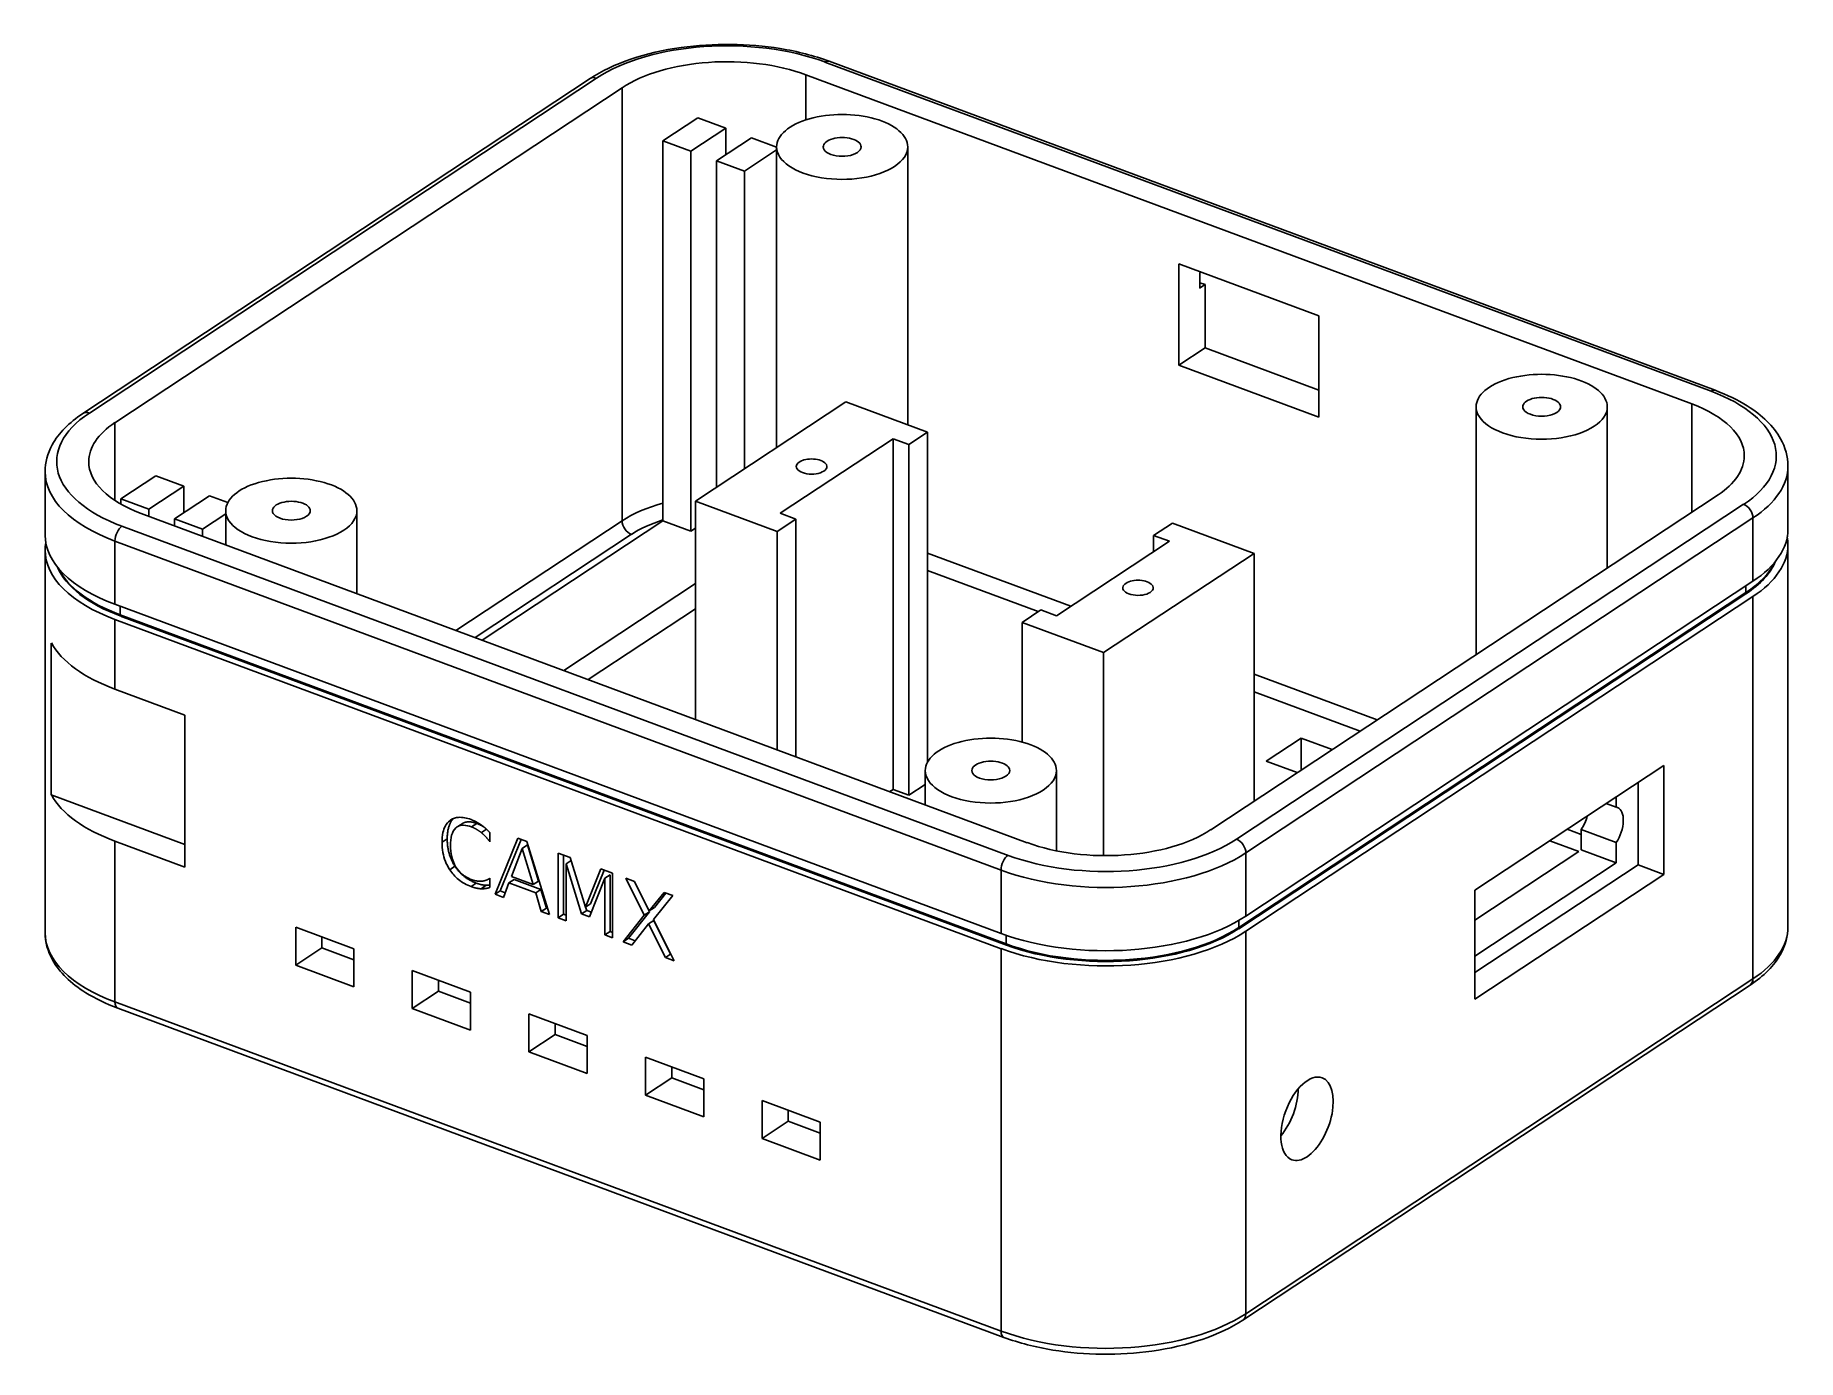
# Model space of a CAD drawing. Header units: millimetres. Extents: x -60 to 60, y -45 to 46.
import ezdxf

# ---------------------------------------------------------------- set-up
doc = ezdxf.new("R2010")
doc.units = ezdxf.units.MM
doc.layers.add('visible', color=7, linetype='Continuous')

msp = doc.modelspace()

# ---------------------------------------------------------------- linework, layer by layer
at = {"layer": 'visible'}
for p, q in [((-6.28, 43.72), (54.52, 21.14)), ((-6, 43.78), (54.8, 21.2)), ((-57.2, 19.61), (-22.4, 42.59)), ((-56.76, 19.64), (-21.96, 42.61)), ((53.2, 20.27), (-7.6, 42.85)), ((-7.6, 39.75), (-7.6, 42.85)), ((-55, 18.98), (-20.2, 41.96)), ((-20.2, 12.25), (-20.2, 41.96)), ((-17.4, 38.31), (-15, 39.9)), ((-15.48, 37.6), (-13.08, 39.19)), ((-15, 39.9), (-13.08, 39.19)), ((-13.08, 39.19), (-13.08, 37.37)), ((-17.4, 12.25), (-17.4, 38.31)), ((-17.4, 38.31), (-15.48, 37.6)), ((-15.48, 37.6), (-15.48, 11.54)), ((-13.72, 36.95), (-11.32, 38.53)), ((-11.8, 36.23), (-9.6, 37.69)), ((-11.32, 38.53), (-9.6, 37.89)), ((-9.6, 17.27), (-9.6, 37.9)), ((-0.6, 18.84), (-0.6, 37.9)), ((-13.72, 36.95), (-11.8, 36.23)), ((-13.72, 36.95), (-13.72, 14.55)), ((-11.8, 15.82), (-11.8, 36.23)), ((18, 29.87), (18, 22.92)), ((18, 29.87), (27.6, 26.3)), ((19.43, 29.25), (19.52, 29.31)), ((19.44, 29.17), (19.44, 28.3)), ((19.43, 28.21), (19.8, 28.45)), ((19.44, 28.58), (19.8, 28.45)), ((19.8, 28.45), (19.8, 24.11)), ((27.6, 26.3), (27.6, 19.35)), ((18, 22.92), (19.8, 24.11)), ((19.8, 24.11), (27.6, 21.21)), ((18, 22.92), (27.6, 19.35)), ((-15.16, 13.6), (-4.84, 20.41)), ((-4.84, 20.41), (0.76, 18.33)), ((38.4, 3.07), (38.4, 20.07)), ((47.4, 9.01), (47.4, 20.07)), ((53.2, 12.84), (53.2, 20.27)), ((-55, 13.63), (-55, 18.98)), ((-0.53, 17.48), (0.76, 18.33)), ((0.76, -4.3), (0.76, 18.33)), ((-9.35, 12.77), (-1.61, 17.88)), ((-0.53, 17.48), (-1.61, 17.88)), ((-1.61, -6.18), (-1.61, 17.88)), ((-0.53, -6.58), (-0.53, 17.48)), ((59.8, 11.67), (59.8, 16.01)), ((-59.8, 11.27), (-59.8, 15.61)), ((-54.6, 13.75), (-52.2, 15.34)), ((-52.68, 13.04), (-50.28, 14.62)), ((-52.2, 15.34), (-50.28, 14.62)), ((-50.28, 14.62), (-50.28, 12.81)), ((-54.6, 13.75), (-52.68, 13.04)), ((-54.6, 13.39), (-54.6, 13.75)), ((-50.92, 12.39), (-48.52, 13.97)), ((-48.52, 13.97), (-47.26, 13.5)), ((-15.16, -1.38), (-15.16, 13.6)), ((-15.16, 13.6), (-9.56, 11.52)), ((20.2, -8.95), (55, 14.03)), ((56.76, 13.38), (21.96, -9.6)), ((7.6, -9.84), (-53.2, 12.74)), ((-52.68, 13.04), (-52.68, 12.55)), ((-50.92, 12.39), (-49, 11.67)), ((-50.92, 12.39), (-50.92, 11.9)), ((-49, 11.67), (-47.4, 12.73)), ((-47.4, 10.59), (-47.4, 12.94)), ((-38.4, 7.25), (-38.4, 12.94)), ((-31.6, 4.72), (-20.2, 12.25)), ((-29.81, 4.06), (-17.4, 12.25)), ((-17.4, 12.25), (-15.48, 11.54)), ((-9.56, 11.52), (-8.27, 12.37)), ((-8.27, 12.37), (-9.35, 12.77)), ((-8.27, -3.94), (-8.27, 12.37)), ((57.4, 12.44), (22.6, -10.53)), ((57.4, 8.1), (57.4, 12.44)), ((6.28, -10.71), (-54.52, 11.87)), ((-49, 11.18), (-49, 11.67)), ((-30.29, 4.23), (-19.56, 11.32)), ((-15.16, 11.75), (-15.48, 11.54)), ((-9.56, -3.46), (-9.56, 11.52)), ((16.27, 11.24), (17.56, 12.09)), ((17.35, 10.84), (16.27, 11.24)), ((16.27, 10.13), (16.27, 11.24)), ((17.56, 12.09), (23.16, 10.01)), ((-59.8, -16.01), (-59.8, 10.23)), ((5.8, -11.72), (-55, 10.86)), ((-55, 6.52), (-55, 10.86)), ((0.76, 10.03), (10.6, 6.38)), ((9.61, 5.73), (17.35, 10.84)), ((12.84, 3.2), (23.16, 10.01)), ((23.16, -6.99), (23.16, 10.01)), ((59.8, -15.61), (59.8, 10.62)), ((0.76, 8.84), (8.36, 6.02)), ((-24.21, 1.98), (-15.16, 7.95)), ((56.92, 7.32), (22.12, -15.65)), ((57.4, 8.1), (22.6, -14.88)), ((56.92, 7.32), (56.92, 7.78)), ((-55, 6.52), (5.8, -16.07)), ((-54.64, 5.8), (-54.64, 6.38)), ((-15.16, 6.21), (-22.53, 1.35)), ((7.24, 5.28), (8.53, 6.13)), ((9.61, 5.73), (8.53, 6.13)), ((56.91, 7.24), (22.11, -15.74)), ((57.4, 7.06), (22.6, -15.92)), ((57.4, -19.18), (57.4, 7.06)), ((-55, 5.47), (5.8, -17.11)), ((-55, 0.7), (-55, 5.47)), ((6.16, -16.78), (-54.64, 5.8)), ((6.17, -16.87), (-54.63, 5.71)), ((7.24, -2.93), (7.24, 5.28)), ((7.24, 5.28), (12.84, 3.2)), ((-59.37, -6.56), (-59.37, 3.86)), ((12.84, -10.73), (12.84, 3.2)), ((23.16, 1.72), (31.6, -1.42)), ((-55, 0.7), (-50.2, -1.09)), ((23.16, 0.52), (30.45, -2.18)), ((-50.2, -1.09), (-50.2, -11.51)), ((24, -4.24), (26.4, -2.66)), ((26.4, -4.85), (26.4, -2.66)), ((28.53, -3.45), (26.4, -2.66)), ((26.13, -5.03), (24, -4.24)), ((51.28, -4.54), (38.32, -13.1)), ((51.28, -4.54), (51.28, -12.01)), ((0.6, -5.84), (-0.53, -6.58)), ((0.6, -7.24), (0.6, -4.89)), ((9.6, -10.4), (9.6, -4.89)), ((49.52, -11.36), (49.52, -5.7)), ((-59.37, -6.56), (-50.2, -9.97)), ((-1.61, -6.18), (-1.84, -6.33)), ((-1.61, -6.18), (-0.53, -6.58)), ((47.33, -7.15), (48.02, -7.41)), ((48.02, -6.69), (48.02, -7.41)), ((-31.88, -8.23), (-32.03, -8.33)), ((-32.2, -9.58), (-32.56, -9.81)), ((-30.17, -8.52), (-30.53, -8.76)), ((-29.51, -8.91), (-29.86, -9.15)), ((-29.27, -9.16), (-29.27, -9.79)), ((-28.92, -13.38), (-27.36, -9.52)), ((-28.56, -13.14), (-27.13, -9.61)), ((-27.36, -9.52), (-26.74, -9.75)), ((44.65, -8.92), (45.62, -9.28)), ((45.62, -8.93), (48.02, -9.82)), ((45.62, -8.93), (45.62, -10.33)), ((-55, -9.73), (-50.2, -11.51)), ((-55, -20.76), (-55, -9.73)), ((-27.05, -10.23), (-27.8, -12.16)), ((-26.69, -9.99), (-27.05, -10.23)), ((-26.3, -12.71), (-27.05, -10.23)), ((-26.74, -9.75), (-25.18, -14.77)), ((-25.94, -12.48), (-26.69, -9.99)), ((-24.58, -14.99), (-24.58, -10.55)), ((-24.58, -10.55), (-23.76, -10.86)), ((-24.22, -14.75), (-24.22, -10.69)), ((-23.76, -10.86), (-22.72, -14.26)), ((22.6, -14.88), (22.6, -10.53)), ((45.44, -10.45), (38.32, -15.15)), ((45.44, -10.45), (43.45, -9.71)), ((45.62, -10.33), (48.02, -11.22)), ((48.02, -9.82), (48.02, -11.22)), ((-31.67, -11.46), (-32.03, -11.69)), ((-23.7, -11.06), (-24.05, -11.29)), ((-24.05, -11.29), (-24.05, -15.19)), ((-22.99, -14.73), (-24.05, -11.29)), ((-22.72, -14.26), (-21.67, -11.64)), ((-22.36, -14.03), (-21.44, -11.72)), ((-21.67, -11.64), (-20.85, -11.94)), ((-21.03, -12.04), (-21.39, -12.28)), ((-21.03, -15.94), (-21.03, -12.04)), ((-20.85, -11.94), (-20.85, -16.37)), ((5.8, -16.07), (5.8, -11.72)), ((48.02, -11.22), (38.32, -17.62)), ((49.52, -11.36), (38.32, -18.75)), ((51.28, -12.01), (38.32, -20.57)), ((49.52, -11.36), (51.28, -12.01)), ((-30.21, -12.61), (-30.57, -12.85)), ((-29.52, -12.76), (-29.88, -13)), ((-29.27, -12.28), (-29.27, -12.91)), ((-28.56, -13.14), (-28.92, -13.38)), ((-28.22, -13.27), (-28.56, -13.14)), ((-27.97, -12.59), (-28.34, -13.59)), ((-27.61, -12.36), (-27.97, -12.59)), ((-26.13, -13.28), (-27.97, -12.59)), ((-27.8, -12.16), (-26.3, -12.71)), ((-25.77, -13.04), (-27.61, -12.36)), ((-25.94, -12.48), (-26.3, -12.71)), ((-25.77, -13.04), (-26.13, -13.28)), ((-25.75, -14.55), (-26.13, -13.28)), ((-25.39, -14.32), (-25.77, -13.04)), ((-21.39, -12.28), (-22.44, -14.93)), ((-21.39, -16.17), (-21.39, -12.28)), ((-18.68, -14.81), (-19.95, -12.28)), ((-19.95, -12.28), (-19.36, -12.5)), ((-18.32, -14.58), (-19.36, -12.49)), ((-19.36, -12.5), (-18.34, -14.52)), ((-18.34, -14.52), (-17.32, -13.25)), ((-17.98, -14.28), (-17.19, -13.3)), ((-17.32, -13.25), (-16.73, -13.47)), ((38.32, -13.1), (38.32, -20.57)), ((-28.34, -13.59), (-28.92, -13.38)), ((-25.39, -14.32), (-25.75, -14.55)), ((-25.31, -14.35), (-25.39, -14.32)), ((-22.63, -14.49), (-22.99, -14.73)), ((-22.36, -14.03), (-22.72, -14.26)), ((-22.63, -14.49), (-22.71, -14.26)), ((-22.31, -14.61), (-22.63, -14.49)), ((-17.98, -14.28), (-18.34, -14.52)), ((-16.73, -13.47), (-18.04, -15.11)), ((-42.6, -15.64), (-38.6, -17.12)), ((-42.6, -15.64), (-42.6, -18.25)), ((-25.18, -14.77), (-25.75, -14.55)), ((-24.22, -14.75), (-24.58, -14.99)), ((-24.05, -15.19), (-24.58, -14.99)), ((-24.05, -14.82), (-24.22, -14.75)), ((-22.44, -14.93), (-22.99, -14.73)), ((-20.13, -16.64), (-18.68, -14.81)), ((-19.77, -16.4), (-18.32, -14.58)), ((-18.38, -15.41), (-19.54, -16.86)), ((-18.32, -14.58), (-18.68, -14.81)), ((-18.02, -15.17), (-18.38, -15.41)), ((-17.23, -17.72), (-18.38, -15.41)), ((-18.04, -15.11), (-16.64, -17.94)), ((-16.87, -17.48), (-18.02, -15.17)), ((22.12, -15.65), (22.12, -15.17)), ((-40.8, -16.31), (-40.8, -17.06)), ((-21.03, -15.94), (-21.39, -16.17)), ((-20.85, -16.37), (-21.39, -16.17)), ((-20.85, -16), (-21.03, -15.94)), ((-19.77, -16.4), (-20.13, -16.64)), ((-19.54, -16.86), (-20.13, -16.64)), ((-19.31, -16.57), (-19.77, -16.4)), ((6.16, -16.78), (6.16, -16.19)), ((22.6, -42.16), (22.6, -15.92)), ((-42.6, -18.25), (-40.8, -17.06)), ((-40.8, -17.06), (-38.6, -17.87)), ((-38.6, -17.12), (-38.6, -19.73)), ((-16.87, -17.48), (-17.23, -17.72)), ((-16.64, -17.94), (-17.23, -17.72)), ((-16.87, -17.48), (-16.87, -17.48)), ((5.8, -43.35), (5.8, -17.11)), ((-42.6, -18.25), (-38.6, -19.73)), ((-34.6, -18.61), (-30.6, -20.1)), ((-34.6, -18.61), (-34.6, -21.22)), ((-32.8, -19.28), (-32.8, -20.03)), ((57.4, -19.18), (22.6, -42.16)), ((-34.6, -21.22), (-32.8, -20.03)), ((-32.8, -20.03), (-30.6, -20.85)), ((-30.6, -20.1), (-30.6, -22.7)), ((57.2, -19.61), (22.4, -42.59)), ((5.8, -43.35), (-55, -20.76)), ((6, -43.78), (-54.8, -21.2)), ((-34.6, -21.22), (-30.6, -22.7)), ((-26.6, -21.58), (-22.6, -23.07)), ((-26.6, -21.58), (-26.6, -24.19)), ((-24.8, -22.25), (-24.8, -23)), ((-26.6, -24.19), (-24.8, -23)), ((-26.6, -24.19), (-22.6, -25.67)), ((-24.8, -23), (-22.6, -23.82)), ((-22.6, -23.07), (-22.6, -25.67)), ((-18.6, -24.55), (-14.6, -26.04)), ((-18.6, -24.55), (-18.6, -27.16)), ((-16.8, -25.22), (-16.8, -25.97)), ((-18.6, -27.16), (-16.8, -25.97)), ((-16.8, -25.97), (-14.6, -26.79)), ((-14.6, -26.04), (-14.6, -28.64)), ((-18.6, -27.16), (-14.6, -28.64)), ((-10.6, -27.52), (-6.6, -29.01)), ((-10.6, -27.52), (-10.6, -30.13)), ((-10.6, -30.13), (-8.8, -28.94)), ((-8.8, -28.19), (-8.8, -28.94)), ((-8.8, -28.94), (-6.6, -29.76)), ((-6.6, -29.01), (-6.6, -31.62)), ((-10.6, -30.13), (-6.6, -31.62))]:
    msp.add_line(p, q, dxfattribs=at)
for centre, major_axis, ratio, start_param, end_param in [((-13, 39.29), (-11.2, 0), 0.495203, -2.214297, -0.643501), ((-13, 39.29), (9, 0), 0.495203, 0.927295, 2.498092), ((-6.28, 43.03), (-0.279, -0.75), 0.521266, 3.141593, 3.760659), ((-21.96, 41.92), (0.441, -0.668), 0.695022, -3.901355, -3.141593), ((-5.1, 37.9), (4.5, 0), 0.495203, 0, 3.141593), ((-5.1, 37.9), (4.5, 0), 0.495203, 3.141593, 5.639684), ((-5.1, 37.9), (1.3, 0), 0.495203, 0, 3.141593), ((-5.1, 37.9), (1.3, 0), 0.495203, 3.141593, 5.639684), ((-5.1, 37.9), (1.3, 0), 0.495203, 5.639684, 6.283185), ((-5.1, 37.9), (4.5, 0), 0.495203, 5.639684, 6.283185), ((19.14, 28.97), (-0.174, -0.469), 0.521266, 2.189862, 2.39122), ((19.14, 28.1), (-0.174, -0.469), 0.521266, 1.988504, 2.189862), ((42.9, 20.07), (4.5, 0), 0.495203, 0, 3.141593), ((42.9, 20.07), (1.3, 0), 0.495203, 0, 3.141593), ((54.52, 20.45), (-0.279, -0.75), 0.521266, 3.141593, 3.760659), ((47.8, 16.7), (-11.2, 0), 0.495203, -3.785094, -2.214297), ((-47.8, 16.31), (-11.2, 0), 0.495203, -6.926686, -5.35589), ((-56.76, 18.94), (0.441, -0.668), 0.695022, -3.901355, -3.141593), ((42.9, 20.07), (4.5, 0), 0.495203, 3.141593, 5.639684), ((42.9, 20.07), (1.3, 0), 0.495203, 3.141593, 5.639684), ((42.9, 20.07), (1.3, 0), 0.495203, 5.639684, 6.283185), ((42.9, 20.07), (4.5, 0), 0.495203, 5.639684, 6.283185), ((47.8, 16.7), (9, 0), 0.495203, 0, 0.927295), ((-47.8, 16.31), (9, 0), 0.495203, 2.498092, 3.141593), ((-47.8, 16.31), (9, 0), 0.495203, 3.141593, 4.068888), ((-7.2, 15.97), (1.05, 0), 0.495203, 0, 3.141593), ((-7.2, 15.97), (1.05, 0), 0.495203, 3.141593, 5.639684), ((-7.2, 15.97), (1.05, 0), 0.495203, 5.639684, 6.283185), ((47.8, 16.7), (9, 0), 0.495203, 5.639684, 6.283185), ((47.8, 16.01), (-12, 0), 0.495203, -3.785094, -3.141593), ((-47.8, 15.61), (-12, 0), 0.495203, -6.283185, -5.35589), ((-42.9, 12.94), (4.5, 0), 0.495203, 0, 3.141593), ((-42.9, 12.94), (1.3, 0), 0.495203, 0, 3.141593), ((-13, 9.57), (-9, 0), 0.495203, -1.059981, -0.643501), ((56.76, 12.68), (-0.441, 0.668), 0.695022, 3.952626, 5.523423), ((-42.9, 12.94), (4.5, 0), 0.495203, 3.141593, 5.639684), ((-42.9, 12.94), (1.3, 0), 0.495203, 3.141593, 5.639684), ((-42.9, 12.94), (1.3, 0), 0.495203, 5.639684, 6.283185), ((-42.9, 12.94), (4.5, 0), 0.495203, 5.639684, 6.283185), ((-19.56, 12.01), (-0.441, 0.668), 0.695022, 0.811034, 2.38183), ((-13, 8.88), (-8.2, 0), 0.495203, -1.004411, -0.643501), ((-47.8, 11.27), (12, 0), 0.495203, 3.141593, 4.068888), ((-54.52, 11.18), (0.279, 0.75), 0.521266, -5.664119, -4.093323), ((47.8, 11.67), (12, 0), 0.495203, 5.639684, 6.283185), ((47.8, 10.62), (12, 0), 0.495203, 0, 0.087832), ((-47.8, 10.23), (12, 0), 0.495203, 3.05376, 3.141593), ((-47.8, 10.23), (12, 0), 0.495203, 3.141593, 4.068888), ((47.8, 10.62), (12, 0), 0.495203, 5.639684, 6.283185), ((-47.8, 10.23), (-11.39, 0), 0.495203, -6.076576, -5.35589), ((-47.8, 10.31), (-11.4, 0), 0.495203, -6.046533, -5.35589), ((47.8, 10.62), (-11.39, 0), 0.495203, -3.785094, -3.348201), ((47.8, 10.71), (-11.4, 0), 0.495203, -3.785094, -3.378245), ((15.2, 7.65), (1.05, 0), 0.495203, 0, 3.141593), ((15.2, 7.65), (1.05, 0), 0.495203, 3.141593, 5.639684), ((15.2, 7.65), (1.05, 0), 0.495203, 5.639684, 6.283185), ((56.52, 7.47), (0.275, -0.417), 0.695022, -5.67351, -5.472152), ((-54.34, 6), (-0.174, -0.469), 0.521266, 5.331455, 5.532813), ((-47.8, 5.45), (12, 0), 0.495203, 3.411624, 4.068888), ((5.1, -4.89), (4.5, 0), 0.495203, 0, 3.141593), ((5.1, -4.89), (1.3, 0), 0.495203, 0, 3.141593), ((5.1, -4.89), (4.5, 0), 0.495203, 3.141593, 5.639684), ((5.1, -4.89), (1.3, 0), 0.495203, 3.141593, 5.639684), ((5.1, -4.89), (1.3, 0), 0.495203, 5.639684, 6.283185), ((5.1, -4.89), (4.5, 0), 0.495203, 5.639684, 6.283185), ((-47.8, -4.98), (12, 0), 0.495203, 3.411624, 4.068888), ((45.14, -8.04), (-0.56, -1.5), 0.521266, 1.142665, 1.778346), ((47.54, -8.93), (-0.56, -1.5), 0.521266, 3.141593, 3.23706), ((47.54, -8.93), (-0.56, -1.5), 0.521266, 1.142665, 3.141593), ((13, -6.27), (-11.2, 0), 0.495203, -5.35589, -3.785094), ((13, -6.27), (9, 0), 0.495203, 4.068888, 5.639684), ((21.96, -10.3), (-0.441, 0.668), 0.695022, 3.952626, 5.523423), ((13, -6.97), (-12, 0), 0.495203, -5.35589, -3.785094), ((6.28, -11.4), (0.279, 0.75), 0.521266, -5.664119, -4.093323), ((13, -11.31), (12, 0), 0.495203, 4.068888, 5.639684), ((13, -12.27), (-11.4, 0), 0.495203, -5.35589, -3.785094), ((21.72, -15.51), (0.275, -0.417), 0.695022, -5.67351, -5.472152), ((47.8, -15.61), (-12, 0), 0.495203, -3.785094, -3.141593), ((-47.8, -16.01), (-12, 0), 0.495203, -6.283185, -5.35589), ((13, -12.35), (12, 0), 0.495203, 4.068888, 5.639684), ((6.46, -16.59), (-0.174, -0.469), 0.521266, 5.331455, 5.532813), ((13, -12.35), (-11.39, 0), 0.495203, -5.35589, -3.785094), ((56.76, -18.94), (0.441, -0.668), 0.695022, -6.283185, -5.472152), ((-54.52, -20.45), (-0.279, -0.75), 0.521266, 5.331455, 6.283185), ((26.8, -28.78), (-1.04, -2.81), 0.521266, 3.141593, 6.283185), ((26.8, -28.78), (-1.04, -2.81), 0.521266, 0.619066, 3.141593), ((24.4, -27.89), (-1.04, -2.81), 0.521266, 0.95893, 2.182662), ((26.8, -28.78), (-1.04, -2.81), 0.521266, 0, 0.619066), ((13, -38.59), (-12, 0), 0.495203, -5.35589, -3.785094), ((21.96, -41.92), (0.441, -0.668), 0.695022, -6.283185, -5.472152), ((6.28, -43.03), (-0.279, -0.75), 0.521266, 5.331455, 6.283185)]:
    msp.add_ellipse(centre, major_axis=major_axis, ratio=ratio, start_param=start_param, end_param=end_param, dxfattribs=at)
for points, knots in [([(-22.4, 42.59), (-20.82, 43.63), (-18.6, 44.38), (-16.15, 44.72), (-13.93, 45.03), (-11.54, 45.01), (-9.35, 44.65), (-8.16, 44.45), (-7.02, 44.16), (-6, 43.78)], [0, 0, 0, 0, 0.416651, 0.416651, 0.416651, 0.793791, 0.793791, 0.793791, 1, 1, 1, 1]), ([(54.8, 21.2), (55.62, 20.89), (56.36, 20.53), (57.01, 20.13), (58.03, 19.49), (58.81, 18.74), (59.29, 17.88), (59.62, 17.29), (59.8, 16.65), (59.8, 16.01)], [0, 0, 0, 0, 0.333333, 0.333333, 0.333333, 0.666667, 0.666667, 0.666667, 1, 1, 1, 1]), ([(-59.8, 15.61), (-59.8, 16.25), (-59.63, 16.87), (-59.31, 17.46), (-58.86, 18.27), (-58.14, 18.99), (-57.2, 19.61)], [0, 0, 0, 0, 0.5, 0.5, 0.5, 1, 1, 1, 1]), ([(-32.03, -8.33), (-32.27, -8.51), (-32.42, -8.81), (-32.5, -9.15), (-32.54, -9.36), (-32.56, -9.58), (-32.56, -9.81)], [0, 0, 0, 0, 0.629856, 0.629856, 0.629856, 1, 1, 1, 1]), ([(-30.57, -8.25), (-30.86, -8.14), (-31.16, -8.08), (-31.43, -8.1), (-31.63, -8.11), (-31.8, -8.17), (-31.96, -8.27)], [0, 0, 0, 0, 0.5416954, 0.5416954, 0.5416954, 0.9374677, 0.9374677, 0.9374677, 0.9374677]), ([(-32.56, -9.81), (-32.56, -10.04), (-32.54, -10.28), (-32.5, -10.51), (-32.42, -10.92), (-32.27, -11.33), (-32.03, -11.69)], [0, 0, 0, 0, 0.367819, 0.367819, 0.367819, 1, 1, 1, 1]), ([(-32.03, -11.69), (-31.86, -11.95), (-31.65, -12.18), (-31.43, -12.36), (-31.16, -12.58), (-30.86, -12.74), (-30.57, -12.85)], [0, 0, 0, 0, 0.458305, 0.458305, 0.458305, 1, 1, 1, 1]), ([(-30.53, -12.37), (-30.77, -12.28), (-30.99, -12.16), (-31.19, -11.99), (-31.35, -11.85), (-31.49, -11.69), (-31.61, -11.51)], [0, 0, 0, 0, 0.560155, 0.560155, 0.560155, 1, 1, 1, 1]), ([(59.8, -15.61), (59.8, -16.25), (59.63, -16.87), (59.31, -17.46), (58.86, -18.27), (58.14, -18.99), (57.2, -19.61)], [0, 0, 0, 0, 0.5, 0.5, 0.5, 1, 1, 1, 1]), ([(-54.8, -21.2), (-55.62, -20.89), (-56.36, -20.53), (-57.01, -20.13), (-58.03, -19.49), (-58.81, -18.74), (-59.29, -17.88), (-59.62, -17.29), (-59.8, -16.65), (-59.8, -16.01)], [0, 0, 0, 0, 0.333333, 0.333333, 0.333333, 0.666667, 0.666667, 0.666667, 1, 1, 1, 1]), ([(22.4, -42.59), (20.82, -43.63), (18.6, -44.38), (16.15, -44.72), (13.93, -45.03), (11.54, -45.01), (9.35, -44.65), (8.16, -44.45), (7.02, -44.16), (6, -43.78)], [0, 0, 0, 0, 0.416651, 0.416651, 0.416651, 0.793791, 0.793791, 0.793791, 1, 1, 1, 1])]:
    msp.add_open_spline(points, degree=3, knots=knots, dxfattribs=at)
for points, degree in [([(-32.2, -9.58), (-32.2, -8.61), (-31.77, -8.18)], 2), ([(-31.96, -8.27), (-32.03, -8.33)], 1), ([(-30.17, -8.52), (-30.8, -8.29), (-31.17, -8.53)], 2), ([(-29.88, -8.61), (-30.21, -8.38), (-30.57, -8.25)], 2), ([(-31.67, -11.46), (-32.2, -10.64), (-32.2, -9.58)], 2), ([(-31.98, -10.03), (-31.98, -9.53), (-31.89, -9.07), (-31.61, -8.82)], 3), ([(-31.61, -8.82), (-31.57, -8.79), (-31.53, -8.76)], 2), ([(-31.17, -8.53), (-31.53, -8.76)], 1), ([(-31.53, -8.76), (-31.27, -8.59), (-30.91, -8.61), (-30.53, -8.76)], 3), ([(-30.53, -8.76), (-30.18, -8.89), (-29.86, -9.15)], 2), ([(-29.57, -8.85), (-29.86, -8.64), (-30.17, -8.52)], 2), ([(-29.27, -9.16), (-29.55, -8.84), (-29.88, -8.61)], 2), ([(-29.86, -9.15), (-29.54, -9.41), (-29.27, -9.79)], 2), ([(-31.61, -11.51), (-31.88, -11.06), (-31.98, -10.53), (-31.98, -10.03)], 3), ([(-30.21, -12.61), (-31.13, -12.27), (-31.67, -11.46)], 2), ([(-30.57, -12.85), (-30.21, -12.98), (-29.88, -13)], 2), ([(-29.86, -12.48), (-30.18, -12.5), (-30.53, -12.37)], 2), ([(-29.52, -12.76), (-29.85, -12.75), (-30.21, -12.61)], 2), ([(-29.88, -13), (-29.56, -13.01), (-29.27, -12.91)], 2), ([(-29.27, -12.28), (-29.54, -12.46), (-29.86, -12.48)], 2), ([(-29.27, -12.75), (-29.39, -12.77), (-29.52, -12.76)], 2)]:
    msp.add_open_spline(points, degree=degree, dxfattribs=at)

doc.saveas('drawing.dxf')
